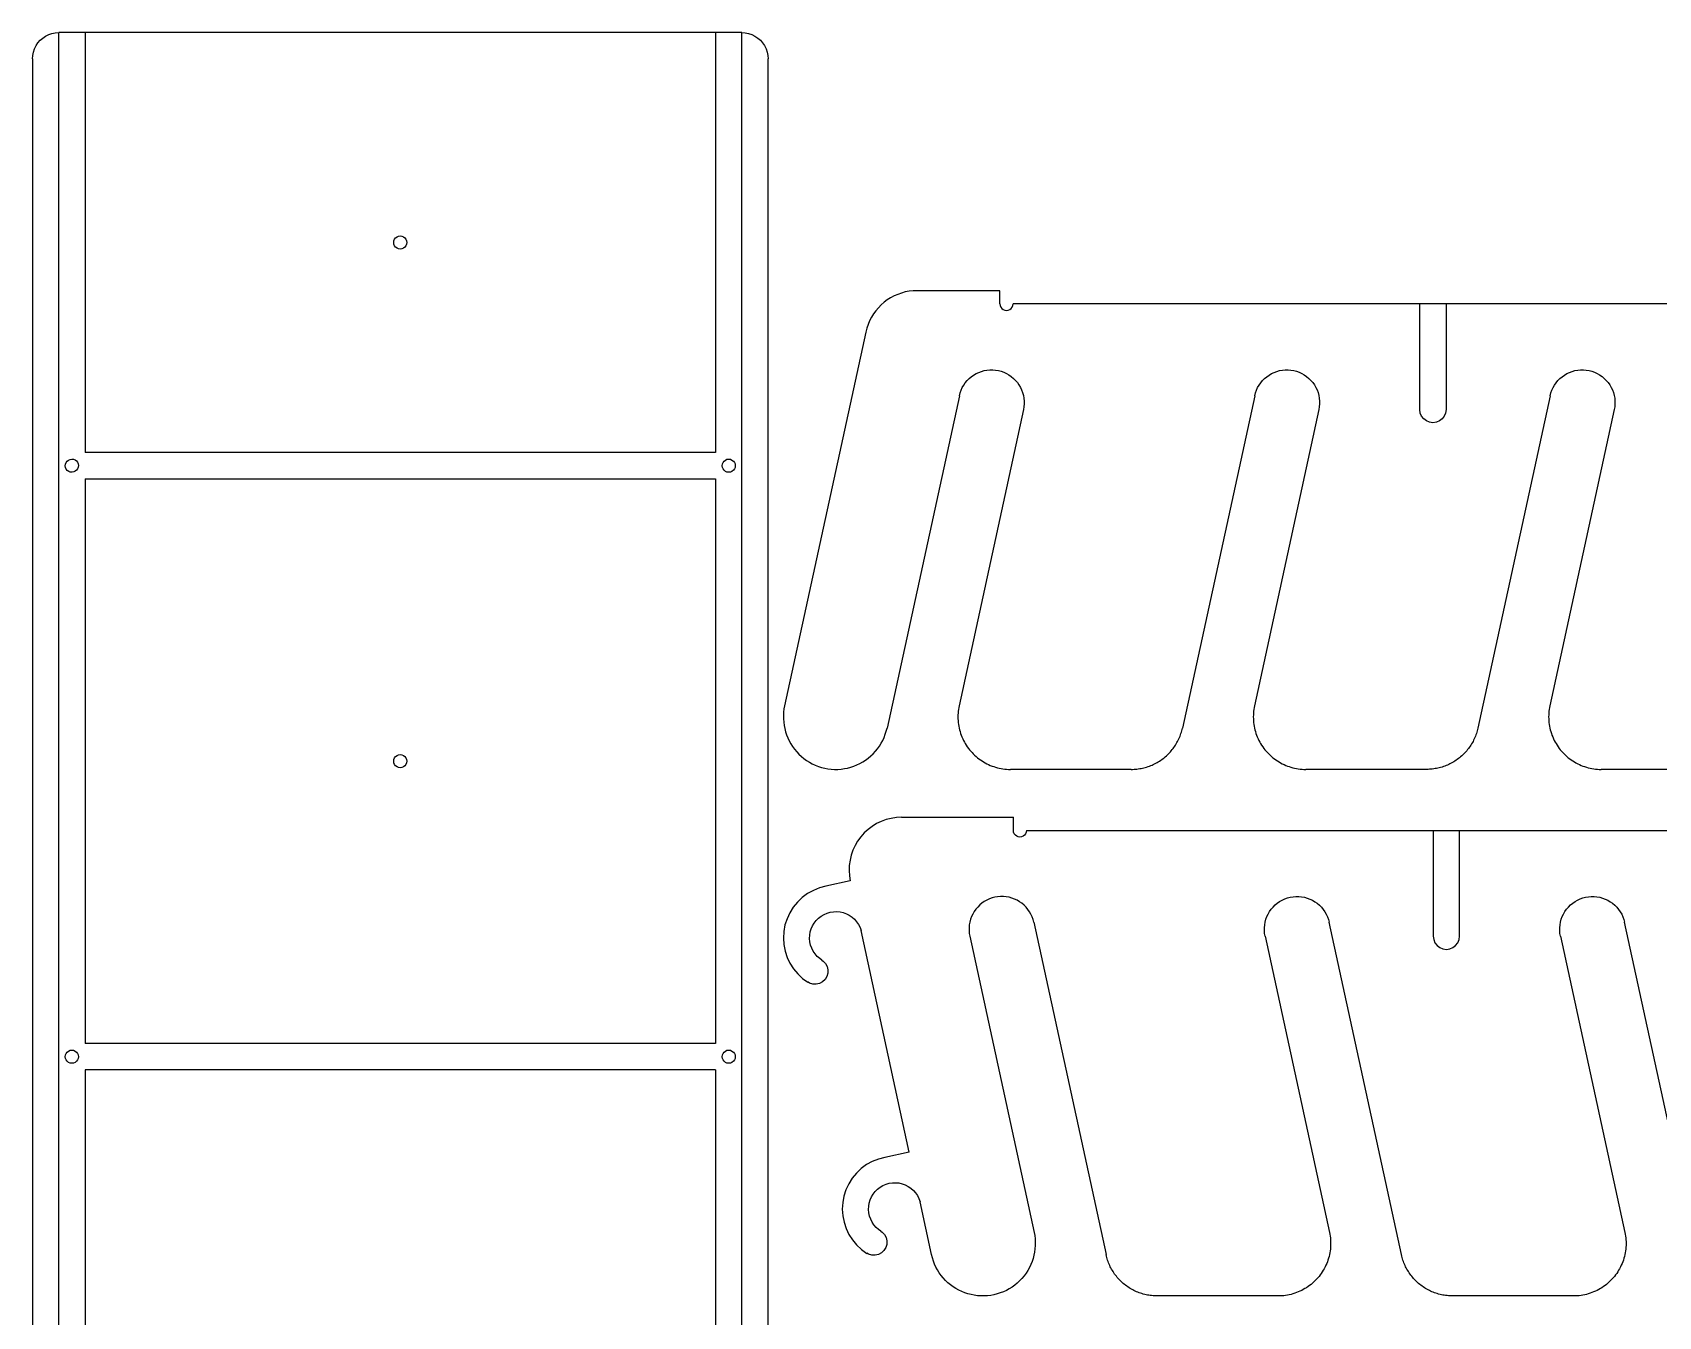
# Model space of a CAD drawing. Extents: x -30.9 to 30.9, y -19.5 to 19.5.
# Drawn here: x -30.92 to 0.07, y -4.95 to 19.51 of the extents above; entities that cross this region are included whole.
import ezdxf

# ---------------------------------------------------------------- set-up
doc = ezdxf.new("R2010")
doc.units = 0
doc.header["$MEASUREMENT"] = 0
doc.layers.get('0').update_dxf_attribs({"linetype": 'CONTINUOUS'})

msp = doc.modelspace()

# ---------------------------------------------------------------- linework, layer by layer
for p, q in [((-30.878, 19.198), (-30.849, 19.257)), ((-30.849, 19.257), (-30.813, 19.311)), ((-30.813, 19.311), (-30.77, 19.36)), ((-30.77, 19.36), (-30.721, 19.403)), ((-30.721, 19.403), (-30.666, 19.44)), ((-30.666, 19.44), (-30.608, 19.469)), ((-30.608, 19.469), (-30.546, 19.49)), ((-30.546, 19.49), (-30.482, 19.502)), ((-30.482, 19.502), (-30.416, 19.507)), ((-30.416, -19.507), (-30.416, 19.507)), ((-29.916, 19.507), (-30.416, 19.507)), ((-17.901, 19.507), (-29.916, 19.507)), ((-29.916, 19.507), (-29.916, 11.507)), ((-17.901, 19.507), (-17.901, 11.507)), ((-17.401, 19.507), (-17.901, 19.507)), ((-17.401, -19.507), (-17.401, 19.507)), ((-17.401, 19.507), (-17.335, 19.502)), ((-17.335, 19.502), (-17.271, 19.49)), ((-17.271, 19.49), (-17.209, 19.469)), ((-17.209, 19.469), (-17.151, 19.44)), ((-17.151, 19.44), (-17.096, 19.403)), ((-17.096, 19.403), (-17.047, 19.36)), ((-17.047, 19.36), (-17.004, 19.311)), ((-17.004, 19.311), (-16.968, 19.257)), ((-16.968, 19.257), (-16.939, 19.198)), ((-30.916, 19.007), (-30.912, 19.072)), ((-30.916, 19.007), (-30.916, -19.007)), ((-30.912, 19.072), (-30.899, 19.136)), ((-30.899, 19.136), (-30.878, 19.198)), ((-16.939, 19.198), (-16.918, 19.136)), ((-16.918, 19.136), (-16.905, 19.072)), ((-16.905, 19.072), (-16.901, 19.007)), ((-16.901, -19.007), (-16.901, 19.007)), ((-24.033, 15.507), (-24.029, 15.54)), ((-24.029, 15.475), (-24.033, 15.507)), ((-24.029, 15.54), (-24.017, 15.57)), ((-24.017, 15.57), (-23.997, 15.596)), ((-23.997, 15.596), (-23.971, 15.615)), ((-23.971, 15.615), (-23.941, 15.628)), ((-23.941, 15.628), (-23.908, 15.632)), ((-23.908, 15.632), (-23.876, 15.628)), ((-23.876, 15.628), (-23.846, 15.615)), ((-23.846, 15.615), (-23.82, 15.596)), ((-23.82, 15.596), (-23.8, 15.57)), ((-23.8, 15.57), (-23.788, 15.54)), ((-23.788, 15.54), (-23.783, 15.507)), ((-23.783, 15.507), (-23.788, 15.475)), ((-24.017, 15.445), (-24.029, 15.475)), ((-23.997, 15.419), (-24.017, 15.445)), ((-23.971, 15.399), (-23.997, 15.419)), ((-23.941, 15.386), (-23.971, 15.399)), ((-23.908, 15.382), (-23.941, 15.386)), ((-23.876, 15.386), (-23.908, 15.382)), ((-23.846, 15.399), (-23.876, 15.386)), ((-23.82, 15.419), (-23.846, 15.399)), ((-23.8, 15.445), (-23.82, 15.419)), ((-23.788, 15.475), (-23.8, 15.445)), ((-14.285, 14.565), (-14.358, 14.545)), ((-14.211, 14.579), (-14.285, 14.565)), ((-14.137, 14.587), (-14.211, 14.579)), ((-14.061, 14.59), (-14.137, 14.587)), ((-12.481, 14.59), (-14.061, 14.59)), ((-12.481, 14.34), (-12.481, 14.59)), ((-14.799, 14.266), (-14.847, 14.208)), ((-14.746, 14.319), (-14.799, 14.266)), ((-14.689, 14.369), (-14.746, 14.319)), ((-14.628, 14.414), (-14.689, 14.369)), ((-14.565, 14.454), (-14.628, 14.414)), ((-14.498, 14.49), (-14.565, 14.454)), ((-14.429, 14.52), (-14.498, 14.49)), ((-14.358, 14.545), (-14.429, 14.52)), ((-12.481, 14.34), (-12.476, 14.308)), ((-12.476, 14.308), (-12.464, 14.278)), ((-12.464, 14.278), (-12.444, 14.252)), ((-12.267, 14.252), (-12.247, 14.278)), ((-12.247, 14.278), (-12.235, 14.308)), ((-12.235, 14.308), (-12.231, 14.34)), ((-4.481, 14.34), (-12.231, 14.34)), ((-4.481, 12.325), (-4.481, 14.34)), ((-3.981, 14.34), (-4.481, 14.34)), ((-3.981, 14.34), (-3.981, 12.325)), ((6.776, 14.34), (-3.981, 14.34)), ((-14.995, 13.947), (-15.02, 13.876)), ((-14.966, 14.016), (-14.995, 13.947)), ((-14.931, 14.083), (-14.966, 14.016)), ((-14.892, 14.147), (-14.931, 14.083)), ((-14.847, 14.208), (-14.892, 14.147)), ((-12.444, 14.252), (-12.418, 14.232)), ((-12.418, 14.232), (-12.388, 14.219)), ((-12.388, 14.219), (-12.356, 14.215)), ((-12.356, 14.215), (-12.323, 14.219)), ((-12.323, 14.219), (-12.293, 14.232)), ((-12.293, 14.232), (-12.267, 14.252)), ((-15.038, 13.803), (-16.586, 6.685)), ((-15.02, 13.876), (-15.038, 13.803)), ((-12.935, 13.011), (-12.886, 13.034)), ((-12.886, 13.034), (-12.835, 13.053)), ((-12.835, 13.053), (-12.782, 13.067)), ((-12.782, 13.067), (-12.729, 13.077)), ((-12.729, 13.077), (-12.674, 13.082)), ((-12.674, 13.082), (-12.62, 13.082)), ((-12.62, 13.082), (-12.565, 13.077)), ((-12.565, 13.077), (-12.512, 13.068)), ((-12.512, 13.068), (-12.459, 13.054)), ((-12.459, 13.054), (-12.408, 13.036)), ((-12.408, 13.036), (-12.358, 13.013)), ((-12.358, 13.013), (-12.311, 12.986)), ((-7.307, 13.011), (-7.258, 13.034)), ((-7.258, 13.034), (-7.206, 13.053)), ((-7.206, 13.053), (-7.154, 13.067)), ((-7.154, 13.067), (-7.1, 13.077)), ((-7.1, 13.077), (-7.046, 13.082)), ((-7.046, 13.082), (-6.991, 13.082)), ((-6.991, 13.082), (-6.937, 13.077)), ((-6.937, 13.077), (-6.883, 13.068)), ((-6.883, 13.068), (-6.831, 13.054)), ((-6.831, 13.054), (-6.779, 13.036)), ((-6.779, 13.036), (-6.73, 13.013)), ((-6.73, 13.013), (-6.682, 12.986)), ((-1.678, 13.011), (-1.629, 13.034)), ((-1.629, 13.034), (-1.578, 13.053)), ((-1.578, 13.053), (-1.525, 13.067)), ((-1.525, 13.067), (-1.472, 13.077)), ((-1.472, 13.077), (-1.417, 13.082)), ((-1.417, 13.082), (-1.363, 13.082)), ((-1.363, 13.082), (-1.309, 13.077)), ((-1.309, 13.077), (-1.255, 13.068)), ((-1.255, 13.068), (-1.202, 13.054)), ((-1.202, 13.054), (-1.151, 13.036)), ((-1.151, 13.036), (-1.101, 13.013)), ((-1.101, 13.013), (-1.054, 12.986)), ((-13.223, 12.694), (-13.2, 12.744)), ((-13.2, 12.744), (-13.173, 12.791)), ((-13.173, 12.791), (-13.142, 12.836)), ((-13.142, 12.836), (-13.107, 12.878)), ((-13.107, 12.878), (-13.069, 12.916)), ((-13.069, 12.916), (-13.027, 12.952)), ((-13.027, 12.952), (-12.983, 12.983)), ((-12.983, 12.983), (-12.935, 13.011)), ((-12.311, 12.986), (-12.266, 12.955)), ((-12.266, 12.955), (-12.224, 12.92)), ((-12.224, 12.92), (-12.185, 12.882)), ((-12.185, 12.882), (-12.15, 12.84)), ((-12.15, 12.84), (-12.119, 12.795)), ((-12.119, 12.795), (-12.091, 12.748)), ((-12.091, 12.748), (-12.068, 12.699)), ((-7.594, 12.694), (-7.572, 12.744)), ((-7.572, 12.744), (-7.545, 12.791)), ((-7.545, 12.791), (-7.513, 12.836)), ((-7.513, 12.836), (-7.479, 12.878)), ((-7.479, 12.878), (-7.44, 12.916)), ((-7.44, 12.916), (-7.399, 12.952)), ((-7.399, 12.952), (-7.354, 12.983)), ((-7.354, 12.983), (-7.307, 13.011)), ((-6.682, 12.986), (-6.638, 12.955)), ((-6.638, 12.955), (-6.596, 12.92)), ((-6.596, 12.92), (-6.557, 12.882)), ((-6.557, 12.882), (-6.522, 12.84)), ((-6.522, 12.84), (-6.49, 12.795)), ((-6.49, 12.795), (-6.463, 12.748)), ((-6.463, 12.748), (-6.44, 12.699)), ((-1.966, 12.694), (-1.943, 12.744)), ((-1.943, 12.744), (-1.916, 12.791)), ((-1.916, 12.791), (-1.885, 12.836)), ((-1.885, 12.836), (-1.85, 12.878)), ((-1.85, 12.878), (-1.812, 12.916)), ((-1.812, 12.916), (-1.77, 12.952)), ((-1.77, 12.952), (-1.726, 12.983)), ((-1.726, 12.983), (-1.678, 13.011)), ((-1.054, 12.986), (-1.009, 12.955)), ((-1.009, 12.955), (-0.967, 12.92)), ((-0.967, 12.92), (-0.929, 12.882)), ((-0.929, 12.882), (-0.893, 12.84)), ((-0.893, 12.84), (-0.862, 12.795)), ((-0.862, 12.795), (-0.834, 12.748)), ((-0.834, 12.748), (-0.811, 12.699)), ((-13.255, 12.59), (-14.631, 6.26)), ((-13.255, 12.59), (-13.241, 12.643)), ((-13.241, 12.643), (-13.223, 12.694)), ((-12.068, 12.699), (-12.049, 12.648)), ((-12.049, 12.648), (-12.035, 12.595)), ((-12.035, 12.595), (-12.025, 12.542)), ((-12.025, 12.542), (-12.02, 12.487)), ((-12.02, 12.433), (-12.025, 12.378)), ((-12.02, 12.487), (-12.02, 12.433)), ((-7.627, 12.59), (-9.003, 6.26)), ((-7.627, 12.59), (-7.613, 12.643)), ((-7.613, 12.643), (-7.594, 12.694)), ((-6.44, 12.699), (-6.421, 12.648)), ((-6.421, 12.648), (-6.406, 12.595)), ((-6.406, 12.595), (-6.397, 12.542)), ((-6.397, 12.542), (-6.392, 12.487)), ((-6.392, 12.433), (-6.396, 12.378)), ((-6.392, 12.487), (-6.392, 12.433)), ((-1.998, 12.59), (-3.374, 6.26)), ((-1.998, 12.59), (-1.984, 12.643)), ((-1.984, 12.643), (-1.966, 12.694)), ((-0.811, 12.699), (-0.792, 12.648)), ((-0.792, 12.648), (-0.778, 12.595)), ((-0.778, 12.595), (-0.768, 12.542)), ((-0.768, 12.542), (-0.763, 12.487)), ((-0.763, 12.433), (-0.768, 12.378)), ((-0.763, 12.487), (-0.763, 12.433)), ((-12.034, 12.325), (-13.26, 6.685)), ((-12.025, 12.378), (-12.034, 12.325)), ((-6.405, 12.325), (-7.631, 6.685)), ((-6.396, 12.378), (-6.405, 12.325)), ((-4.472, 12.26), (-4.481, 12.325)), ((-4.447, 12.2), (-4.472, 12.26)), ((-4.407, 12.148), (-4.447, 12.2)), ((-4.356, 12.108), (-4.407, 12.148)), ((-4.295, 12.083), (-4.356, 12.108)), ((-4.106, 12.108), (-4.166, 12.083)), ((-4.054, 12.148), (-4.106, 12.108)), ((-4.014, 12.2), (-4.054, 12.148)), ((-3.989, 12.26), (-4.014, 12.2)), ((-3.981, 12.325), (-3.989, 12.26)), ((-0.777, 12.325), (-2.003, 6.685)), ((-0.768, 12.378), (-0.777, 12.325)), ((-4.231, 12.075), (-4.295, 12.083)), ((-4.166, 12.083), (-4.231, 12.075)), ((-17.901, 11.507), (-29.916, 11.507)), ((-30.291, 11.254), (-30.288, 11.286)), ((-30.286, 11.222), (-30.291, 11.254)), ((-30.288, 11.286), (-30.276, 11.317)), ((-30.273, 11.192), (-30.286, 11.222)), ((-30.276, 11.317), (-30.257, 11.343)), ((-30.253, 11.166), (-30.273, 11.192)), ((-30.257, 11.343), (-30.231, 11.364)), ((-30.226, 11.147), (-30.253, 11.166)), ((-30.231, 11.364), (-30.201, 11.377)), ((-30.201, 11.377), (-30.169, 11.382)), ((-30.169, 11.382), (-30.137, 11.378)), ((-30.137, 11.378), (-30.106, 11.367)), ((-30.106, 11.367), (-30.08, 11.347)), ((-30.076, 11.171), (-30.101, 11.15)), ((-30.08, 11.347), (-30.06, 11.322)), ((-30.057, 11.197), (-30.076, 11.171)), ((-30.06, 11.322), (-30.046, 11.292)), ((-30.045, 11.227), (-30.057, 11.197)), ((-30.046, 11.292), (-30.041, 11.26)), ((-30.041, 11.26), (-30.045, 11.227)), ((-17.776, 11.257), (-17.771, 11.289)), ((-17.771, 11.225), (-17.776, 11.257)), ((-17.771, 11.289), (-17.759, 11.319)), ((-17.759, 11.194), (-17.771, 11.225)), ((-17.759, 11.319), (-17.739, 11.345)), ((-17.739, 11.169), (-17.759, 11.194)), ((-17.739, 11.345), (-17.713, 11.365)), ((-17.713, 11.149), (-17.739, 11.169)), ((-17.713, 11.365), (-17.683, 11.378)), ((-17.683, 11.378), (-17.651, 11.382)), ((-17.651, 11.382), (-17.618, 11.378)), ((-17.618, 11.378), (-17.588, 11.365)), ((-17.588, 11.365), (-17.562, 11.345)), ((-17.562, 11.169), (-17.588, 11.149)), ((-17.562, 11.345), (-17.542, 11.319)), ((-17.542, 11.194), (-17.562, 11.169)), ((-17.542, 11.319), (-17.53, 11.289)), ((-17.53, 11.225), (-17.542, 11.194)), ((-17.53, 11.289), (-17.526, 11.257)), ((-17.526, 11.257), (-17.53, 11.225)), ((-30.196, 11.135), (-30.226, 11.147)), ((-30.163, 11.132), (-30.196, 11.135)), ((-30.131, 11.137), (-30.163, 11.132)), ((-30.101, 11.15), (-30.131, 11.137)), ((-29.916, 11.007), (-29.916, 0.25)), ((-29.916, 11.007), (-17.901, 11.007)), ((-17.901, 11.007), (-17.901, 0.25)), ((-17.683, 11.136), (-17.713, 11.149)), ((-17.651, 11.132), (-17.683, 11.136)), ((-17.618, 11.136), (-17.651, 11.132)), ((-17.588, 11.149), (-17.618, 11.136)), ((-16.605, 6.561), (-16.608, 6.498)), ((-16.597, 6.623), (-16.605, 6.561)), ((-16.586, 6.685), (-16.597, 6.623)), ((-13.282, 6.508), (-13.283, 6.473)), ((-13.28, 6.544), (-13.282, 6.508)), ((-13.277, 6.58), (-13.28, 6.544)), ((-13.272, 6.615), (-13.277, 6.58)), ((-13.267, 6.65), (-13.272, 6.615)), ((-13.26, 6.685), (-13.267, 6.65)), ((-7.653, 6.508), (-7.654, 6.473)), ((-7.652, 6.544), (-7.653, 6.508)), ((-7.648, 6.58), (-7.652, 6.544)), ((-7.644, 6.615), (-7.648, 6.58)), ((-7.638, 6.65), (-7.644, 6.615)), ((-7.631, 6.685), (-7.638, 6.65)), ((-2.025, 6.508), (-2.026, 6.473)), ((-2.023, 6.544), (-2.025, 6.508)), ((-2.02, 6.58), (-2.023, 6.544)), ((-2.015, 6.615), (-2.02, 6.58)), ((-2.01, 6.65), (-2.015, 6.615)), ((-2.003, 6.685), (-2.01, 6.65)), ((-16.608, 6.498), (-16.608, 6.436)), ((-16.608, 6.436), (-16.603, 6.373)), ((-16.603, 6.373), (-16.595, 6.311)), ((-16.595, 6.311), (-16.583, 6.249)), ((-16.583, 6.249), (-16.567, 6.188)), ((-14.666, 6.14), (-14.647, 6.199)), ((-14.647, 6.199), (-14.631, 6.26)), ((-13.283, 6.473), (-13.282, 6.437)), ((-13.282, 6.437), (-13.28, 6.401)), ((-13.28, 6.401), (-13.277, 6.366)), ((-13.277, 6.366), (-13.272, 6.33)), ((-13.272, 6.33), (-13.267, 6.295)), ((-13.267, 6.295), (-13.26, 6.26)), ((-13.26, 6.26), (-13.251, 6.225)), ((-13.251, 6.225), (-13.242, 6.191)), ((-9.023, 6.182), (-9.016, 6.208)), ((-9.016, 6.208), (-9.009, 6.234)), ((-9.009, 6.234), (-9.003, 6.26)), ((-7.654, 6.473), (-7.653, 6.437)), ((-7.653, 6.437), (-7.652, 6.401)), ((-7.652, 6.401), (-7.648, 6.366)), ((-7.648, 6.366), (-7.644, 6.33)), ((-7.644, 6.33), (-7.638, 6.295)), ((-7.638, 6.295), (-7.631, 6.26)), ((-7.631, 6.26), (-7.623, 6.225)), ((-7.623, 6.225), (-7.614, 6.191)), ((-3.387, 6.208), (-3.395, 6.182)), ((-3.38, 6.234), (-3.387, 6.208)), ((-3.374, 6.26), (-3.38, 6.234)), ((-2.026, 6.473), (-2.025, 6.437)), ((-2.025, 6.437), (-2.023, 6.401)), ((-2.023, 6.401), (-2.02, 6.366)), ((-2.02, 6.366), (-2.015, 6.33)), ((-2.015, 6.33), (-2.01, 6.295)), ((-2.01, 6.295), (-2.003, 6.26)), ((-2.003, 6.26), (-1.995, 6.225)), ((-1.995, 6.225), (-1.985, 6.191)), ((-16.567, 6.188), (-16.547, 6.129)), ((-16.547, 6.129), (-16.524, 6.07)), ((-16.524, 6.07), (-16.497, 6.014)), ((-16.497, 6.014), (-16.466, 5.959)), ((-16.466, 5.959), (-16.432, 5.906)), ((-16.432, 5.906), (-16.395, 5.855)), ((-14.815, 5.865), (-14.778, 5.916)), ((-14.778, 5.916), (-14.745, 5.969)), ((-14.745, 5.969), (-14.715, 6.024)), ((-14.715, 6.024), (-14.688, 6.081)), ((-14.688, 6.081), (-14.666, 6.14)), ((-13.242, 6.191), (-13.231, 6.157)), ((-13.231, 6.157), (-13.219, 6.123)), ((-13.219, 6.123), (-13.206, 6.09)), ((-13.206, 6.09), (-13.192, 6.057)), ((-13.192, 6.057), (-13.177, 6.025)), ((-13.177, 6.025), (-13.16, 5.993)), ((-13.16, 5.993), (-13.143, 5.962)), ((-13.143, 5.962), (-13.124, 5.932)), ((-13.124, 5.932), (-13.104, 5.902)), ((-13.104, 5.902), (-13.083, 5.873)), ((-9.183, 5.869), (-9.167, 5.891)), ((-9.167, 5.891), (-9.151, 5.913)), ((-9.151, 5.913), (-9.136, 5.936)), ((-9.136, 5.936), (-9.122, 5.959)), ((-9.122, 5.959), (-9.109, 5.982)), ((-9.109, 5.982), (-9.096, 6.006)), ((-9.096, 6.006), (-9.083, 6.03)), ((-9.083, 6.03), (-9.072, 6.055)), ((-9.072, 6.055), (-9.061, 6.08)), ((-9.061, 6.08), (-9.05, 6.105)), ((-9.05, 6.105), (-9.041, 6.13)), ((-9.041, 6.13), (-9.032, 6.156)), ((-9.032, 6.156), (-9.023, 6.182)), ((-7.614, 6.191), (-7.603, 6.157)), ((-7.603, 6.157), (-7.591, 6.123)), ((-7.591, 6.123), (-7.578, 6.09)), ((-7.578, 6.09), (-7.564, 6.057)), ((-7.564, 6.057), (-7.548, 6.025)), ((-7.548, 6.025), (-7.532, 5.993)), ((-7.532, 5.993), (-7.514, 5.962)), ((-7.514, 5.962), (-7.495, 5.932)), ((-7.495, 5.932), (-7.475, 5.902)), ((-7.475, 5.902), (-7.455, 5.873)), ((-3.538, 5.891), (-3.554, 5.869)), ((-3.523, 5.913), (-3.538, 5.891)), ((-3.508, 5.936), (-3.523, 5.913)), ((-3.494, 5.959), (-3.508, 5.936)), ((-3.48, 5.982), (-3.494, 5.959)), ((-3.467, 6.006), (-3.48, 5.982)), ((-3.455, 6.03), (-3.467, 6.006)), ((-3.443, 6.055), (-3.455, 6.03)), ((-3.432, 6.08), (-3.443, 6.055)), ((-3.422, 6.105), (-3.432, 6.08)), ((-3.412, 6.13), (-3.422, 6.105)), ((-3.403, 6.156), (-3.412, 6.13)), ((-3.395, 6.182), (-3.403, 6.156)), ((-1.985, 6.191), (-1.974, 6.157)), ((-1.974, 6.157), (-1.963, 6.123)), ((-1.963, 6.123), (-1.949, 6.09)), ((-1.949, 6.09), (-1.935, 6.057)), ((-1.935, 6.057), (-1.92, 6.025)), ((-1.92, 6.025), (-1.903, 5.993)), ((-1.903, 5.993), (-1.886, 5.962)), ((-1.886, 5.962), (-1.867, 5.932)), ((-1.867, 5.932), (-1.847, 5.902)), ((-1.847, 5.902), (-1.826, 5.873)), ((-24.033, 5.629), (-24.029, 5.661)), ((-24.029, 5.596), (-24.033, 5.629)), ((-24.029, 5.661), (-24.017, 5.691)), ((-24.017, 5.566), (-24.029, 5.596)), ((-24.017, 5.691), (-23.997, 5.717)), ((-23.997, 5.717), (-23.971, 5.737)), ((-23.971, 5.737), (-23.941, 5.749)), ((-23.941, 5.749), (-23.908, 5.754)), ((-23.908, 5.754), (-23.876, 5.749)), ((-23.876, 5.749), (-23.846, 5.737)), ((-23.846, 5.737), (-23.82, 5.717)), ((-23.82, 5.717), (-23.8, 5.691)), ((-23.8, 5.691), (-23.788, 5.661)), ((-23.788, 5.596), (-23.8, 5.566)), ((-23.788, 5.661), (-23.783, 5.629)), ((-23.783, 5.629), (-23.788, 5.596)), ((-16.395, 5.855), (-16.355, 5.807)), ((-16.355, 5.807), (-16.311, 5.762)), ((-16.311, 5.762), (-16.265, 5.719)), ((-16.265, 5.719), (-16.217, 5.679)), ((-16.217, 5.679), (-16.166, 5.642)), ((-16.166, 5.642), (-16.112, 5.609)), ((-16.112, 5.609), (-16.057, 5.579)), ((-16.057, 5.579), (-16, 5.553)), ((-15.206, 5.557), (-15.149, 5.584)), ((-15.149, 5.584), (-15.094, 5.615)), ((-15.094, 5.615), (-15.042, 5.649)), ((-15.042, 5.649), (-14.991, 5.686)), ((-14.991, 5.686), (-14.943, 5.727)), ((-14.943, 5.727), (-14.897, 5.77)), ((-14.897, 5.77), (-14.855, 5.816)), ((-14.855, 5.816), (-14.815, 5.865)), ((-13.083, 5.873), (-13.061, 5.845)), ((-13.061, 5.845), (-13.038, 5.818)), ((-13.038, 5.818), (-13.014, 5.791)), ((-13.014, 5.791), (-12.99, 5.766)), ((-12.99, 5.766), (-12.964, 5.741)), ((-12.964, 5.741), (-12.937, 5.717)), ((-12.937, 5.717), (-12.91, 5.694)), ((-12.91, 5.694), (-12.882, 5.672)), ((-12.882, 5.672), (-12.853, 5.651)), ((-12.853, 5.651), (-12.823, 5.632)), ((-12.823, 5.632), (-12.793, 5.613)), ((-12.793, 5.613), (-12.762, 5.595)), ((-12.762, 5.595), (-12.73, 5.579)), ((-12.73, 5.579), (-12.698, 5.563)), ((-9.559, 5.566), (-9.535, 5.577)), ((-9.535, 5.577), (-9.511, 5.59)), ((-9.511, 5.59), (-9.487, 5.603)), ((-9.487, 5.603), (-9.464, 5.616)), ((-9.464, 5.616), (-9.441, 5.631)), ((-9.441, 5.631), (-9.418, 5.646)), ((-9.418, 5.646), (-9.396, 5.661)), ((-9.396, 5.661), (-9.374, 5.677)), ((-9.374, 5.677), (-9.352, 5.694)), ((-9.352, 5.694), (-9.332, 5.712)), ((-9.332, 5.712), (-9.311, 5.729)), ((-9.311, 5.729), (-9.291, 5.748)), ((-9.291, 5.748), (-9.272, 5.767)), ((-9.272, 5.767), (-9.253, 5.786)), ((-9.253, 5.786), (-9.235, 5.806)), ((-9.235, 5.806), (-9.217, 5.827)), ((-9.217, 5.827), (-9.2, 5.848)), ((-9.2, 5.848), (-9.183, 5.869)), ((-7.455, 5.873), (-7.433, 5.845)), ((-7.433, 5.845), (-7.41, 5.818)), ((-7.41, 5.818), (-7.386, 5.791)), ((-7.386, 5.791), (-7.361, 5.766)), ((-7.361, 5.766), (-7.335, 5.741)), ((-7.335, 5.741), (-7.309, 5.717)), ((-7.309, 5.717), (-7.282, 5.694)), ((-7.282, 5.694), (-7.253, 5.672)), ((-7.253, 5.672), (-7.224, 5.651)), ((-7.224, 5.651), (-7.195, 5.632)), ((-7.195, 5.632), (-7.164, 5.613)), ((-7.164, 5.613), (-7.133, 5.595)), ((-7.133, 5.595), (-7.102, 5.579)), ((-7.102, 5.579), (-7.069, 5.563)), ((-3.906, 5.577), (-3.931, 5.566)), ((-3.882, 5.59), (-3.906, 5.577)), ((-3.859, 5.603), (-3.882, 5.59)), ((-3.835, 5.616), (-3.859, 5.603)), ((-3.812, 5.631), (-3.835, 5.616)), ((-3.789, 5.646), (-3.812, 5.631)), ((-3.767, 5.661), (-3.789, 5.646)), ((-3.745, 5.677), (-3.767, 5.661)), ((-3.724, 5.694), (-3.745, 5.677)), ((-3.703, 5.712), (-3.724, 5.694)), ((-3.683, 5.729), (-3.703, 5.712)), ((-3.663, 5.748), (-3.683, 5.729)), ((-3.643, 5.767), (-3.663, 5.748)), ((-3.624, 5.786), (-3.643, 5.767)), ((-3.606, 5.806), (-3.624, 5.786)), ((-3.588, 5.827), (-3.606, 5.806)), ((-3.571, 5.848), (-3.588, 5.827)), ((-3.554, 5.869), (-3.571, 5.848)), ((-1.826, 5.873), (-1.804, 5.845)), ((-1.804, 5.845), (-1.781, 5.818)), ((-1.781, 5.818), (-1.757, 5.791)), ((-1.757, 5.791), (-1.733, 5.766)), ((-1.733, 5.766), (-1.707, 5.741)), ((-1.707, 5.741), (-1.68, 5.717)), ((-1.68, 5.717), (-1.653, 5.694)), ((-1.653, 5.694), (-1.625, 5.672)), ((-1.625, 5.672), (-1.596, 5.651)), ((-1.596, 5.651), (-1.566, 5.632)), ((-1.566, 5.632), (-1.536, 5.613)), ((-1.536, 5.613), (-1.505, 5.595)), ((-1.505, 5.595), (-1.473, 5.579)), ((-1.473, 5.579), (-1.441, 5.563)), ((-23.997, 5.54), (-24.017, 5.566)), ((-23.971, 5.52), (-23.997, 5.54)), ((-23.941, 5.508), (-23.971, 5.52)), ((-23.908, 5.504), (-23.941, 5.508)), ((-23.876, 5.508), (-23.908, 5.504)), ((-23.846, 5.52), (-23.876, 5.508)), ((-23.82, 5.54), (-23.846, 5.52)), ((-23.8, 5.566), (-23.82, 5.54)), ((-16, 5.553), (-15.942, 5.53)), ((-15.942, 5.53), (-15.882, 5.511)), ((-15.882, 5.511), (-15.821, 5.496)), ((-15.821, 5.496), (-15.759, 5.484)), ((-15.759, 5.484), (-15.697, 5.477)), ((-15.697, 5.477), (-15.634, 5.473)), ((-15.634, 5.473), (-15.571, 5.473)), ((-15.571, 5.473), (-15.509, 5.478)), ((-15.509, 5.478), (-15.446, 5.486)), ((-15.446, 5.486), (-15.385, 5.498)), ((-15.385, 5.498), (-15.324, 5.514)), ((-15.324, 5.514), (-15.264, 5.534)), ((-15.264, 5.534), (-15.206, 5.557)), ((-12.698, 5.563), (-12.665, 5.549)), ((-12.665, 5.549), (-12.632, 5.536)), ((-12.632, 5.536), (-12.598, 5.524)), ((-12.598, 5.524), (-12.564, 5.513)), ((-12.564, 5.513), (-12.53, 5.504)), ((-12.53, 5.504), (-12.495, 5.496)), ((-12.495, 5.496), (-12.46, 5.489)), ((-12.46, 5.489), (-12.425, 5.483)), ((-12.425, 5.483), (-12.389, 5.479)), ((-12.389, 5.479), (-12.354, 5.475)), ((-12.354, 5.475), (-12.318, 5.473)), ((-12.318, 5.473), (-12.283, 5.473)), ((-9.98, 5.473), (-12.283, 5.473)), ((-9.98, 5.473), (-9.953, 5.473)), ((-9.953, 5.473), (-9.926, 5.474)), ((-9.926, 5.474), (-9.899, 5.476)), ((-9.899, 5.476), (-9.872, 5.479)), ((-9.872, 5.479), (-9.845, 5.482)), ((-9.845, 5.482), (-9.818, 5.486)), ((-9.818, 5.486), (-9.791, 5.491)), ((-9.791, 5.491), (-9.765, 5.496)), ((-9.765, 5.496), (-9.738, 5.502)), ((-9.738, 5.502), (-9.712, 5.509)), ((-9.712, 5.509), (-9.686, 5.517)), ((-9.686, 5.517), (-9.66, 5.525)), ((-9.66, 5.525), (-9.635, 5.534)), ((-9.635, 5.534), (-9.609, 5.544)), ((-9.609, 5.544), (-9.584, 5.554)), ((-9.584, 5.554), (-9.559, 5.566)), ((-7.069, 5.563), (-7.037, 5.549)), ((-7.037, 5.549), (-7.004, 5.536)), ((-7.004, 5.536), (-6.97, 5.524)), ((-6.97, 5.524), (-6.936, 5.513)), ((-6.936, 5.513), (-6.901, 5.504)), ((-6.901, 5.504), (-6.867, 5.496)), ((-6.867, 5.496), (-6.832, 5.489)), ((-6.832, 5.489), (-6.796, 5.483)), ((-6.796, 5.483), (-6.761, 5.479)), ((-6.761, 5.479), (-6.725, 5.475)), ((-6.725, 5.475), (-6.69, 5.473)), ((-6.69, 5.473), (-6.654, 5.473)), ((-4.352, 5.473), (-6.654, 5.473)), ((-4.324, 5.473), (-4.352, 5.473)), ((-4.297, 5.474), (-4.324, 5.473)), ((-4.27, 5.476), (-4.297, 5.474)), ((-4.243, 5.479), (-4.27, 5.476)), ((-4.216, 5.482), (-4.243, 5.479)), ((-4.189, 5.486), (-4.216, 5.482)), ((-4.163, 5.491), (-4.189, 5.486)), ((-4.136, 5.496), (-4.163, 5.491)), ((-4.11, 5.502), (-4.136, 5.496)), ((-4.084, 5.509), (-4.11, 5.502)), ((-4.057, 5.517), (-4.084, 5.509)), ((-4.032, 5.525), (-4.057, 5.517)), ((-4.006, 5.534), (-4.032, 5.525)), ((-3.981, 5.544), (-4.006, 5.534)), ((-3.956, 5.554), (-3.981, 5.544)), ((-3.931, 5.566), (-3.956, 5.554)), ((-1.441, 5.563), (-1.408, 5.549)), ((-1.408, 5.549), (-1.375, 5.536)), ((-1.375, 5.536), (-1.341, 5.524)), ((-1.341, 5.524), (-1.307, 5.513)), ((-1.307, 5.513), (-1.273, 5.504)), ((-1.273, 5.504), (-1.238, 5.496)), ((-1.238, 5.496), (-1.203, 5.489)), ((-1.203, 5.489), (-1.168, 5.483)), ((-1.168, 5.483), (-1.133, 5.479)), ((-1.133, 5.479), (-1.097, 5.475)), ((-1.097, 5.475), (-1.061, 5.473)), ((-1.061, 5.473), (-1.026, 5.473)), ((1.277, 5.473), (-1.026, 5.473)), ((-14.916, 4.387), (-14.995, 4.328)), ((-14.832, 4.439), (-14.916, 4.387)), ((-14.742, 4.481), (-14.832, 4.439)), ((-14.649, 4.515), (-14.742, 4.481)), ((-14.553, 4.539), (-14.649, 4.515)), ((-14.455, 4.554), (-14.553, 4.539)), ((-14.356, 4.559), (-14.455, 4.554)), ((-14.356, 4.559), (-12.225, 4.559)), ((-12.225, 4.309), (-12.225, 4.559)), ((-15.193, 4.106), (-15.243, 4.021)), ((-15.134, 4.187), (-15.193, 4.106)), ((-15.068, 4.261), (-15.134, 4.187)), ((-14.995, 4.328), (-15.068, 4.261)), ((-12.221, 4.277), (-12.225, 4.309)), ((-12.208, 4.247), (-12.221, 4.277)), ((-12.188, 4.221), (-12.208, 4.247)), ((-12.163, 4.201), (-12.188, 4.221)), ((-12.132, 4.188), (-12.163, 4.201)), ((-12.1, 4.184), (-12.132, 4.188)), ((-12.068, 4.188), (-12.1, 4.184)), ((-12.038, 4.201), (-12.068, 4.188)), ((-12.012, 4.221), (-12.038, 4.201)), ((-11.992, 4.247), (-12.012, 4.221)), ((-11.979, 4.277), (-11.992, 4.247)), ((-11.975, 4.309), (-11.979, 4.277)), ((-11.975, 4.309), (-4.225, 4.309)), ((-4.225, 4.309), (-4.225, 2.294)), ((-4.225, 4.309), (-3.725, 4.309)), ((-3.725, 2.294), (-3.725, 4.309)), ((-3.725, 4.309), (7.032, 4.309)), ((-15.339, 3.741), (-15.352, 3.642)), ((-15.316, 3.837), (-15.339, 3.741)), ((-15.284, 3.931), (-15.316, 3.837)), ((-15.243, 4.021), (-15.284, 3.931)), ((-15.352, 3.642), (-15.356, 3.543)), ((-15.356, 3.543), (-15.349, 3.444)), ((-15.349, 3.444), (-15.333, 3.347)), ((-16.147, 3.106), (-16.249, 3.032)), ((-16.037, 3.167), (-16.147, 3.106)), ((-15.921, 3.213), (-16.037, 3.167)), ((-15.799, 3.245), (-15.921, 3.213)), ((-15.333, 3.347), (-15.799, 3.245)), ((-16.419, 2.848), (-16.486, 2.742)), ((-16.34, 2.945), (-16.419, 2.848)), ((-16.249, 3.032), (-16.34, 2.945)), ((-12.941, 2.809), (-12.972, 2.764)), ((-12.906, 2.85), (-12.941, 2.809)), ((-12.867, 2.889), (-12.906, 2.85)), ((-12.825, 2.924), (-12.867, 2.889)), ((-12.78, 2.955), (-12.825, 2.924)), ((-12.733, 2.982), (-12.78, 2.955)), ((-12.683, 3.005), (-12.733, 2.982)), ((-12.632, 3.023), (-12.683, 3.005)), ((-12.579, 3.037), (-12.632, 3.023)), ((-12.526, 3.046), (-12.579, 3.037)), ((-12.471, 3.051), (-12.526, 3.046)), ((-12.417, 3.051), (-12.471, 3.051)), ((-12.362, 3.046), (-12.417, 3.051)), ((-12.309, 3.036), (-12.362, 3.046)), ((-12.256, 3.022), (-12.309, 3.036)), ((-12.205, 3.003), (-12.256, 3.022)), ((-12.156, 2.979), (-12.205, 3.003)), ((-12.109, 2.952), (-12.156, 2.979)), ((-12.064, 2.921), (-12.109, 2.952)), ((-12.022, 2.885), (-12.064, 2.921)), ((-11.984, 2.847), (-12.022, 2.885)), ((-11.949, 2.805), (-11.984, 2.847)), ((-11.918, 2.76), (-11.949, 2.805)), ((-7.344, 2.764), (-7.312, 2.809)), ((-7.312, 2.809), (-7.277, 2.85)), ((-7.277, 2.85), (-7.238, 2.889)), ((-7.238, 2.889), (-7.197, 2.924)), ((-7.197, 2.924), (-7.152, 2.955)), ((-7.152, 2.955), (-7.104, 2.982)), ((-7.104, 2.982), (-7.055, 3.005)), ((-7.055, 3.005), (-7.004, 3.023)), ((-7.004, 3.023), (-6.951, 3.037)), ((-6.951, 3.037), (-6.897, 3.046)), ((-6.897, 3.046), (-6.843, 3.051)), ((-6.843, 3.051), (-6.788, 3.051)), ((-6.788, 3.051), (-6.734, 3.046)), ((-6.734, 3.046), (-6.68, 3.036)), ((-6.68, 3.036), (-6.628, 3.022)), ((-6.628, 3.022), (-6.577, 3.003)), ((-6.577, 3.003), (-6.527, 2.979)), ((-6.527, 2.979), (-6.48, 2.952)), ((-6.48, 2.952), (-6.436, 2.921)), ((-6.436, 2.921), (-6.394, 2.885)), ((-6.394, 2.885), (-6.356, 2.847)), ((-6.356, 2.847), (-6.321, 2.805)), ((-6.321, 2.805), (-6.29, 2.76)), ((-1.715, 2.764), (-1.684, 2.809)), ((-1.684, 2.809), (-1.649, 2.85)), ((-1.649, 2.85), (-1.61, 2.889)), ((-1.61, 2.889), (-1.568, 2.924)), ((-1.568, 2.924), (-1.523, 2.955)), ((-1.523, 2.955), (-1.476, 2.982)), ((-1.476, 2.982), (-1.426, 3.005)), ((-1.426, 3.005), (-1.375, 3.023)), ((-1.375, 3.023), (-1.322, 3.037)), ((-1.322, 3.037), (-1.269, 3.046)), ((-1.269, 3.046), (-1.214, 3.051)), ((-1.214, 3.051), (-1.16, 3.051)), ((-1.16, 3.051), (-1.106, 3.046)), ((-1.106, 3.046), (-1.052, 3.036)), ((-1.052, 3.036), (-0.999, 3.022)), ((-0.999, 3.022), (-0.948, 3.003)), ((-0.948, 3.003), (-0.899, 2.979)), ((-0.899, 2.979), (-0.852, 2.952)), ((-0.852, 2.952), (-0.807, 2.921)), ((-0.807, 2.921), (-0.766, 2.885)), ((-0.766, 2.885), (-0.727, 2.847)), ((-0.727, 2.847), (-0.692, 2.805)), ((-0.692, 2.805), (-0.661, 2.76)), ((-16.578, 2.508), (-16.601, 2.385)), ((-16.539, 2.628), (-16.578, 2.508)), ((-16.486, 2.742), (-16.539, 2.628)), ((-16.078, 2.435), (-16.053, 2.492)), ((-16.053, 2.492), (-16.021, 2.546)), ((-16.021, 2.546), (-15.982, 2.596)), ((-15.982, 2.596), (-15.937, 2.64)), ((-15.937, 2.64), (-15.887, 2.678)), ((-15.887, 2.678), (-15.833, 2.71)), ((-15.833, 2.71), (-15.776, 2.735)), ((-15.776, 2.735), (-15.715, 2.752)), ((-15.715, 2.752), (-15.653, 2.761)), ((-15.653, 2.761), (-15.59, 2.763)), ((-15.59, 2.763), (-15.528, 2.757)), ((-15.528, 2.757), (-15.467, 2.743)), ((-15.467, 2.743), (-15.408, 2.722)), ((-15.408, 2.722), (-15.352, 2.693)), ((-15.352, 2.693), (-15.3, 2.657)), ((-15.3, 2.657), (-15.253, 2.616)), ((-15.253, 2.616), (-15.212, 2.568)), ((-15.212, 2.568), (-15.177, 2.516)), ((-15.177, 2.516), (-15.148, 2.46)), ((-13.066, 2.51), (-13.071, 2.456)), ((-13.056, 2.564), (-13.066, 2.51)), ((-13.042, 2.617), (-13.056, 2.564)), ((-13.023, 2.668), (-13.042, 2.617)), ((-13, 2.717), (-13.023, 2.668)), ((-12.972, 2.764), (-13, 2.717)), ((-11.891, 2.713), (-11.918, 2.76)), ((-11.868, 2.663), (-11.891, 2.713)), ((-11.85, 2.612), (-11.868, 2.663)), ((-11.836, 2.559), (-11.85, 2.612)), ((-11.836, 2.559), (-10.46, -3.771)), ((-7.442, 2.456), (-7.437, 2.51)), ((-7.437, 2.51), (-7.428, 2.564)), ((-7.428, 2.564), (-7.413, 2.617)), ((-7.413, 2.617), (-7.395, 2.668)), ((-7.395, 2.668), (-7.371, 2.717)), ((-7.371, 2.717), (-7.344, 2.764)), ((-6.29, 2.76), (-6.263, 2.713)), ((-6.263, 2.713), (-6.24, 2.663)), ((-6.24, 2.663), (-6.221, 2.612)), ((-6.221, 2.612), (-6.207, 2.559)), ((-4.831, -3.771), (-6.207, 2.559)), ((-1.814, 2.456), (-1.809, 2.51)), ((-1.809, 2.51), (-1.799, 2.564)), ((-1.799, 2.564), (-1.785, 2.617)), ((-1.785, 2.617), (-1.766, 2.668)), ((-1.766, 2.668), (-1.743, 2.717)), ((-1.743, 2.717), (-1.715, 2.764)), ((-0.661, 2.76), (-0.634, 2.713)), ((-0.634, 2.713), (-0.611, 2.663)), ((-0.611, 2.663), (-0.593, 2.612)), ((-0.593, 2.612), (-0.579, 2.559)), ((0.797, -3.771), (-0.579, 2.559)), ((-16.601, 2.385), (-16.608, 2.26)), ((-16.608, 2.26), (-16.6, 2.134)), ((-16.108, 2.25), (-16.106, 2.313)), ((-16.102, 2.187), (-16.108, 2.25)), ((-16.106, 2.313), (-16.096, 2.375)), ((-16.089, 2.126), (-16.102, 2.187)), ((-16.096, 2.375), (-16.078, 2.435)), ((-15.148, 2.46), (-15.127, 2.401)), ((-14.211, -1.816), (-15.127, 2.401)), ((-13.071, 2.456), (-13.071, 2.402)), ((-13.071, 2.402), (-13.067, 2.347)), ((-13.067, 2.347), (-13.057, 2.294)), ((-13.057, 2.294), (-11.831, -3.346)), ((-7.443, 2.402), (-7.442, 2.456)), ((-7.438, 2.347), (-7.443, 2.402)), ((-7.429, 2.294), (-7.438, 2.347)), ((-7.429, 2.294), (-6.203, -3.346)), ((-4.225, 2.294), (-4.216, 2.229)), ((-4.216, 2.229), (-4.192, 2.169)), ((-3.759, 2.169), (-3.734, 2.229)), ((-3.734, 2.229), (-3.725, 2.294)), ((-1.814, 2.402), (-1.814, 2.456)), ((-1.81, 2.347), (-1.814, 2.402)), ((-1.8, 2.294), (-1.81, 2.347)), ((-1.8, 2.294), (-0.574, -3.346)), ((-16.6, 2.134), (-16.576, 2.011)), ((-16.576, 2.011), (-16.537, 1.892)), ((-16.537, 1.892), (-16.483, 1.778)), ((-16.068, 2.067), (-16.089, 2.126)), ((-16.04, 2.011), (-16.068, 2.067)), ((-16.004, 1.959), (-16.04, 2.011)), ((-15.963, 1.911), (-16.004, 1.959)), ((-15.916, 1.87), (-15.963, 1.911)), ((-15.874, 1.841), (-15.916, 1.87)), ((-4.192, 2.169), (-4.152, 2.117)), ((-4.152, 2.117), (-4.1, 2.077)), ((-4.1, 2.077), (-4.04, 2.052)), ((-4.04, 2.052), (-3.975, 2.044)), ((-3.975, 2.044), (-3.91, 2.052)), ((-3.91, 2.052), (-3.85, 2.077)), ((-3.85, 2.077), (-3.798, 2.117)), ((-3.798, 2.117), (-3.759, 2.169)), ((-16.483, 1.778), (-16.415, 1.673)), ((-16.415, 1.673), (-16.335, 1.576)), ((-16.335, 1.576), (-16.243, 1.491)), ((-15.874, 1.841), (-15.876, 1.838)), ((-15.876, 1.838), (-15.849, 1.821)), ((-15.849, 1.821), (-15.804, 1.774)), ((-15.804, 1.774), (-15.774, 1.716)), ((-15.762, 1.588), (-15.781, 1.526)), ((-15.774, 1.716), (-15.759, 1.653)), ((-15.759, 1.653), (-15.762, 1.588)), ((-16.243, 1.491), (-16.141, 1.417)), ((-16.139, 1.42), (-16.141, 1.417)), ((-16.111, 1.402), (-16.139, 1.42)), ((-16.049, 1.383), (-16.111, 1.402)), ((-15.984, 1.381), (-16.049, 1.383)), ((-15.92, 1.395), (-15.984, 1.381)), ((-15.863, 1.426), (-15.92, 1.395)), ((-15.815, 1.47), (-15.863, 1.426)), ((-15.781, 1.526), (-15.815, 1.47)), ((-30.291, 0), (-30.287, 0.032)), ((-30.287, 0.032), (-30.274, 0.062)), ((-30.274, 0.062), (-30.255, 0.088)), ((-30.255, 0.088), (-30.229, 0.108)), ((-30.229, 0.108), (-30.199, 0.121)), ((-30.199, 0.121), (-30.166, 0.125)), ((-30.166, 0.125), (-30.134, 0.121)), ((-30.134, 0.121), (-30.104, 0.108)), ((-30.104, 0.108), (-30.078, 0.088)), ((-30.078, 0.088), (-30.058, 0.062)), ((-30.058, 0.062), (-30.045, 0.032)), ((-30.045, 0.032), (-30.041, 0)), ((-17.901, 0.25), (-29.916, 0.25)), ((-17.776, 0), (-17.771, 0.032)), ((-17.771, -0.032), (-17.776, 0)), ((-17.771, 0.032), (-17.759, 0.062)), ((-17.759, 0.062), (-17.739, 0.088)), ((-17.739, 0.088), (-17.713, 0.108)), ((-17.713, 0.108), (-17.683, 0.121)), ((-17.683, 0.121), (-17.651, 0.125)), ((-17.651, 0.125), (-17.618, 0.121)), ((-17.618, 0.121), (-17.588, 0.108)), ((-17.588, 0.108), (-17.562, 0.088)), ((-17.562, 0.088), (-17.542, 0.062)), ((-17.542, 0.062), (-17.53, 0.032)), ((-17.53, 0.032), (-17.526, 0)), ((-17.526, 0), (-17.53, -0.032)), ((-30.287, -0.032), (-30.291, 0)), ((-30.274, -0.063), (-30.287, -0.032)), ((-30.255, -0.088), (-30.274, -0.063)), ((-30.229, -0.108), (-30.255, -0.088)), ((-30.199, -0.121), (-30.229, -0.108)), ((-30.166, -0.125), (-30.199, -0.121)), ((-30.134, -0.121), (-30.166, -0.125)), ((-30.104, -0.108), (-30.134, -0.121)), ((-30.078, -0.088), (-30.104, -0.108)), ((-30.058, -0.063), (-30.078, -0.088)), ((-30.045, -0.032), (-30.058, -0.063)), ((-30.041, 0), (-30.045, -0.032)), ((-29.916, -0.25), (-29.916, -11.007)), ((-17.901, -0.25), (-29.916, -0.25)), ((-17.901, -0.25), (-17.901, -11.007)), ((-17.759, -0.063), (-17.771, -0.032)), ((-17.739, -0.088), (-17.759, -0.063)), ((-17.713, -0.108), (-17.739, -0.088)), ((-17.683, -0.121), (-17.713, -0.108)), ((-17.651, -0.125), (-17.683, -0.121)), ((-17.618, -0.121), (-17.651, -0.125)), ((-17.588, -0.108), (-17.618, -0.121)), ((-17.562, -0.088), (-17.588, -0.108)), ((-17.542, -0.063), (-17.562, -0.088)), ((-17.53, -0.032), (-17.542, -0.063)), ((-14.211, -1.816), (-14.677, -1.918)), ((-15.126, -2.132), (-15.217, -2.218)), ((-15.025, -2.057), (-15.126, -2.132)), ((-14.915, -1.996), (-15.025, -2.057)), ((-14.798, -1.95), (-14.915, -1.996)), ((-14.677, -1.918), (-14.798, -1.95)), ((-15.364, -2.421), (-15.417, -2.535)), ((-15.297, -2.315), (-15.364, -2.421)), ((-15.217, -2.218), (-15.297, -2.315)), ((-14.765, -2.485), (-14.711, -2.453)), ((-14.711, -2.453), (-14.653, -2.428)), ((-14.653, -2.428), (-14.593, -2.411)), ((-14.593, -2.411), (-14.531, -2.402)), ((-14.531, -2.402), (-14.468, -2.4)), ((-14.468, -2.4), (-14.406, -2.406)), ((-14.406, -2.406), (-14.344, -2.42)), ((-14.344, -2.42), (-14.285, -2.442)), ((-14.285, -2.442), (-14.229, -2.47)), ((-14.229, -2.47), (-14.178, -2.506)), ((-15.478, -2.778), (-15.486, -2.903)), ((-15.455, -2.655), (-15.478, -2.778)), ((-15.417, -2.535), (-15.455, -2.655)), ((-14.973, -2.789), (-14.955, -2.728)), ((-14.955, -2.728), (-14.93, -2.671)), ((-14.93, -2.671), (-14.898, -2.617)), ((-14.898, -2.617), (-14.859, -2.567)), ((-14.859, -2.567), (-14.815, -2.523)), ((-14.815, -2.523), (-14.765, -2.485)), ((-14.178, -2.506), (-14.131, -2.547)), ((-14.131, -2.547), (-14.089, -2.595)), ((-14.089, -2.595), (-14.054, -2.647)), ((-14.054, -2.647), (-14.026, -2.703)), ((-14.026, -2.703), (-14.005, -2.762)), ((-13.786, -3.771), (-14.005, -2.762)), ((-15.486, -2.903), (-15.477, -3.029)), ((-15.477, -3.029), (-15.453, -3.152)), ((-14.986, -2.913), (-14.983, -2.85)), ((-14.98, -2.976), (-14.986, -2.913)), ((-14.983, -2.85), (-14.973, -2.789)), ((-14.966, -3.037), (-14.98, -2.976)), ((-14.945, -3.096), (-14.966, -3.037)), ((-14.917, -3.152), (-14.945, -3.096)), ((-15.453, -3.152), (-15.414, -3.271)), ((-15.414, -3.271), (-15.36, -3.385)), ((-15.36, -3.385), (-15.293, -3.49)), ((-14.882, -3.204), (-14.917, -3.152)), ((-14.841, -3.252), (-14.882, -3.204)), ((-14.794, -3.293), (-14.841, -3.252)), ((-14.752, -3.322), (-14.794, -3.293)), ((-14.752, -3.322), (-14.753, -3.325)), ((-14.753, -3.325), (-14.726, -3.342)), ((-14.726, -3.342), (-14.682, -3.389)), ((-14.682, -3.389), (-14.652, -3.447)), ((-11.831, -3.346), (-11.82, -3.408)), ((-11.82, -3.408), (-11.812, -3.47)), ((-6.203, -3.346), (-6.196, -3.381)), ((-6.196, -3.381), (-6.19, -3.416)), ((-0.574, -3.346), (-0.567, -3.381)), ((-0.567, -3.381), (-0.562, -3.416)), ((-15.293, -3.49), (-15.212, -3.587)), ((-15.212, -3.587), (-15.12, -3.673)), ((-15.12, -3.673), (-15.018, -3.746)), ((-14.693, -3.693), (-14.74, -3.737)), ((-14.658, -3.637), (-14.693, -3.693)), ((-14.639, -3.575), (-14.658, -3.637)), ((-14.652, -3.447), (-14.637, -3.51)), ((-14.637, -3.51), (-14.639, -3.575)), ((-11.814, -3.658), (-11.822, -3.721)), ((-11.809, -3.596), (-11.814, -3.658)), ((-11.812, -3.47), (-11.809, -3.533)), ((-11.809, -3.533), (-11.809, -3.596)), ((-6.19, -3.701), (-6.196, -3.736)), ((-6.19, -3.416), (-6.186, -3.452)), ((-6.186, -3.665), (-6.19, -3.701)), ((-6.186, -3.452), (-6.183, -3.487)), ((-6.183, -3.63), (-6.186, -3.665)), ((-6.183, -3.487), (-6.181, -3.523)), ((-6.181, -3.594), (-6.183, -3.63)), ((-6.181, -3.523), (-6.18, -3.558)), ((-6.18, -3.558), (-6.181, -3.594)), ((-0.562, -3.701), (-0.568, -3.736)), ((-0.562, -3.416), (-0.557, -3.452)), ((-0.557, -3.665), (-0.562, -3.701)), ((-0.557, -3.452), (-0.554, -3.487)), ((-0.554, -3.63), (-0.557, -3.665)), ((-0.554, -3.487), (-0.552, -3.523)), ((-0.552, -3.594), (-0.554, -3.63)), ((-0.552, -3.523), (-0.552, -3.558)), ((-0.552, -3.558), (-0.552, -3.594)), ((-15.017, -3.743), (-15.018, -3.746)), ((-14.988, -3.761), (-15.017, -3.743)), ((-14.926, -3.78), (-14.988, -3.761)), ((-14.861, -3.782), (-14.926, -3.78)), ((-14.798, -3.768), (-14.861, -3.782)), ((-14.74, -3.737), (-14.798, -3.768)), ((-13.77, -3.832), (-13.786, -3.771)), ((-13.751, -3.892), (-13.77, -3.832)), ((-13.729, -3.95), (-13.751, -3.892)), ((-13.702, -4.007), (-13.729, -3.95)), ((-13.672, -4.062), (-13.702, -4.007)), ((-11.92, -4.018), (-11.951, -4.072)), ((-11.893, -3.961), (-11.92, -4.018)), ((-11.87, -3.903), (-11.893, -3.961)), ((-11.85, -3.843), (-11.87, -3.903)), ((-11.834, -3.782), (-11.85, -3.843)), ((-11.822, -3.721), (-11.834, -3.782)), ((-10.454, -3.797), (-10.46, -3.771)), ((-10.447, -3.823), (-10.454, -3.797)), ((-10.439, -3.85), (-10.447, -3.823)), ((-10.431, -3.875), (-10.439, -3.85)), ((-10.422, -3.901), (-10.431, -3.875)), ((-10.412, -3.926), (-10.422, -3.901)), ((-10.402, -3.951), (-10.412, -3.926)), ((-10.391, -3.976), (-10.402, -3.951)), ((-10.379, -4.001), (-10.391, -3.976)), ((-10.367, -4.025), (-10.379, -4.001)), ((-10.354, -4.049), (-10.367, -4.025)), ((-6.286, -4.006), (-6.302, -4.038)), ((-6.27, -3.974), (-6.286, -4.006)), ((-6.256, -3.941), (-6.27, -3.974)), ((-6.243, -3.908), (-6.256, -3.941)), ((-6.231, -3.874), (-6.243, -3.908)), ((-6.221, -3.84), (-6.231, -3.874)), ((-6.211, -3.806), (-6.221, -3.84)), ((-6.203, -3.771), (-6.211, -3.806)), ((-6.196, -3.736), (-6.203, -3.771)), ((-4.825, -3.797), (-4.831, -3.771)), ((-4.818, -3.823), (-4.825, -3.797)), ((-4.811, -3.85), (-4.818, -3.823)), ((-4.803, -3.875), (-4.811, -3.85)), ((-4.794, -3.901), (-4.803, -3.875)), ((-4.784, -3.926), (-4.794, -3.901)), ((-4.774, -3.951), (-4.784, -3.926)), ((-4.763, -3.976), (-4.774, -3.951)), ((-4.751, -4.001), (-4.763, -3.976)), ((-4.739, -4.025), (-4.751, -4.001)), ((-4.726, -4.049), (-4.739, -4.025)), ((-0.657, -4.006), (-0.674, -4.038)), ((-0.642, -3.974), (-0.657, -4.006)), ((-0.628, -3.941), (-0.642, -3.974)), ((-0.615, -3.908), (-0.628, -3.941)), ((-0.603, -3.874), (-0.615, -3.908)), ((-0.592, -3.84), (-0.603, -3.874)), ((-0.583, -3.806), (-0.592, -3.84)), ((-0.574, -3.771), (-0.583, -3.806)), ((-0.568, -3.736), (-0.574, -3.771)), ((-13.639, -4.116), (-13.672, -4.062)), ((-13.602, -4.167), (-13.639, -4.116)), ((-13.562, -4.215), (-13.602, -4.167)), ((-13.52, -4.261), (-13.562, -4.215)), ((-13.474, -4.305), (-13.52, -4.261)), ((-13.426, -4.345), (-13.474, -4.305)), ((-12.152, -4.312), (-12.2, -4.352)), ((-12.106, -4.27), (-12.152, -4.312)), ((-12.062, -4.224), (-12.106, -4.27)), ((-12.022, -4.176), (-12.062, -4.224)), ((-11.985, -4.125), (-12.022, -4.176)), ((-11.951, -4.072), (-11.985, -4.125)), ((-10.34, -4.072), (-10.354, -4.049)), ((-10.326, -4.095), (-10.34, -4.072)), ((-10.311, -4.118), (-10.326, -4.095)), ((-10.296, -4.14), (-10.311, -4.118)), ((-10.28, -4.162), (-10.296, -4.14)), ((-10.263, -4.183), (-10.28, -4.162)), ((-10.246, -4.204), (-10.263, -4.183)), ((-10.228, -4.225), (-10.246, -4.204)), ((-10.21, -4.245), (-10.228, -4.225)), ((-10.191, -4.264), (-10.21, -4.245)), ((-10.171, -4.283), (-10.191, -4.264)), ((-10.151, -4.302), (-10.171, -4.283)), ((-10.131, -4.32), (-10.151, -4.302)), ((-10.11, -4.337), (-10.131, -4.32)), ((-10.089, -4.354), (-10.11, -4.337)), ((-6.553, -4.337), (-6.581, -4.359)), ((-6.525, -4.314), (-6.553, -4.337)), ((-6.499, -4.29), (-6.525, -4.314)), ((-6.473, -4.265), (-6.499, -4.29)), ((-6.448, -4.24), (-6.473, -4.265)), ((-6.424, -4.213), (-6.448, -4.24)), ((-6.401, -4.186), (-6.424, -4.213)), ((-6.38, -4.158), (-6.401, -4.186)), ((-6.359, -4.129), (-6.38, -4.158)), ((-6.339, -4.099), (-6.359, -4.129)), ((-6.32, -4.069), (-6.339, -4.099)), ((-6.302, -4.038), (-6.32, -4.069)), ((-4.712, -4.072), (-4.726, -4.049)), ((-4.698, -4.095), (-4.712, -4.072)), ((-4.683, -4.118), (-4.698, -4.095)), ((-4.667, -4.14), (-4.683, -4.118)), ((-4.651, -4.162), (-4.667, -4.14)), ((-4.635, -4.183), (-4.651, -4.162)), ((-4.617, -4.204), (-4.635, -4.183)), ((-4.6, -4.225), (-4.617, -4.204)), ((-4.581, -4.245), (-4.6, -4.225)), ((-4.562, -4.264), (-4.581, -4.245)), ((-4.543, -4.283), (-4.562, -4.264)), ((-4.523, -4.302), (-4.543, -4.283)), ((-4.503, -4.32), (-4.523, -4.302)), ((-4.482, -4.337), (-4.503, -4.32)), ((-4.46, -4.354), (-4.482, -4.337)), ((-0.924, -4.337), (-0.952, -4.359)), ((-0.897, -4.314), (-0.924, -4.337)), ((-0.87, -4.29), (-0.897, -4.314)), ((-0.845, -4.265), (-0.87, -4.29)), ((-0.82, -4.24), (-0.845, -4.265)), ((-0.796, -4.213), (-0.82, -4.24)), ((-0.773, -4.186), (-0.796, -4.213)), ((-0.751, -4.158), (-0.773, -4.186)), ((-0.73, -4.129), (-0.751, -4.158)), ((-0.71, -4.099), (-0.73, -4.129)), ((-0.692, -4.069), (-0.71, -4.099)), ((-0.674, -4.038), (-0.692, -4.069)), ((-13.375, -4.382), (-13.426, -4.345)), ((-13.323, -4.416), (-13.375, -4.382)), ((-13.268, -4.447), (-13.323, -4.416)), ((-13.211, -4.474), (-13.268, -4.447)), ((-13.153, -4.497), (-13.211, -4.474)), ((-13.093, -4.517), (-13.153, -4.497)), ((-13.032, -4.533), (-13.093, -4.517)), ((-12.971, -4.545), (-13.032, -4.533)), ((-12.908, -4.553), (-12.971, -4.545)), ((-12.846, -4.558), (-12.908, -4.553)), ((-12.783, -4.558), (-12.846, -4.558)), ((-12.72, -4.554), (-12.783, -4.558)), ((-12.658, -4.547), (-12.72, -4.554)), ((-12.596, -4.535), (-12.658, -4.547)), ((-12.535, -4.52), (-12.596, -4.535)), ((-12.475, -4.501), (-12.535, -4.52)), ((-12.417, -4.478), (-12.475, -4.501)), ((-12.36, -4.452), (-12.417, -4.478)), ((-12.305, -4.422), (-12.36, -4.452)), ((-12.251, -4.389), (-12.305, -4.422)), ((-12.2, -4.352), (-12.251, -4.389)), ((-10.067, -4.37), (-10.089, -4.354)), ((-10.045, -4.385), (-10.067, -4.37)), ((-10.022, -4.4), (-10.045, -4.385)), ((-9.999, -4.415), (-10.022, -4.4)), ((-9.976, -4.428), (-9.999, -4.415)), ((-9.952, -4.441), (-9.976, -4.428)), ((-9.928, -4.454), (-9.952, -4.441)), ((-9.903, -4.466), (-9.928, -4.454)), ((-9.878, -4.477), (-9.903, -4.466)), ((-9.853, -4.487), (-9.878, -4.477)), ((-9.828, -4.497), (-9.853, -4.487)), ((-9.803, -4.506), (-9.828, -4.497)), ((-9.777, -4.514), (-9.803, -4.506)), ((-9.751, -4.522), (-9.777, -4.514)), ((-9.724, -4.529), (-9.751, -4.522)), ((-9.698, -4.535), (-9.724, -4.529)), ((-9.671, -4.54), (-9.698, -4.535)), ((-9.645, -4.545), (-9.671, -4.54)), ((-9.618, -4.549), (-9.645, -4.545)), ((-9.591, -4.552), (-9.618, -4.549)), ((-9.564, -4.555), (-9.591, -4.552)), ((-9.537, -4.557), (-9.564, -4.555)), ((-9.51, -4.558), (-9.537, -4.557)), ((-9.483, -4.558), (-9.51, -4.558)), ((-7.18, -4.558), (-9.483, -4.558)), ((-7.144, -4.558), (-7.18, -4.558)), ((-7.109, -4.556), (-7.144, -4.558)), ((-7.073, -4.553), (-7.109, -4.556)), ((-7.038, -4.548), (-7.073, -4.553)), ((-7.003, -4.542), (-7.038, -4.548)), ((-6.968, -4.535), (-7.003, -4.542)), ((-6.933, -4.527), (-6.968, -4.535)), ((-6.898, -4.518), (-6.933, -4.527)), ((-6.864, -4.507), (-6.898, -4.518)), ((-6.831, -4.495), (-6.864, -4.507)), ((-6.797, -4.482), (-6.831, -4.495)), ((-6.765, -4.468), (-6.797, -4.482)), ((-6.732, -4.453), (-6.765, -4.468)), ((-6.701, -4.436), (-6.732, -4.453)), ((-6.67, -4.418), (-6.701, -4.436)), ((-6.639, -4.4), (-6.67, -4.418)), ((-6.61, -4.38), (-6.639, -4.4)), ((-6.581, -4.359), (-6.61, -4.38)), ((-4.439, -4.37), (-4.46, -4.354)), ((-4.416, -4.385), (-4.439, -4.37)), ((-4.394, -4.4), (-4.416, -4.385)), ((-4.371, -4.415), (-4.394, -4.4)), ((-4.347, -4.428), (-4.371, -4.415)), ((-4.323, -4.441), (-4.347, -4.428)), ((-4.299, -4.454), (-4.323, -4.441)), ((-4.275, -4.466), (-4.299, -4.454)), ((-4.25, -4.477), (-4.275, -4.466)), ((-4.225, -4.487), (-4.25, -4.477)), ((-4.2, -4.497), (-4.225, -4.487)), ((-4.174, -4.506), (-4.2, -4.497)), ((-4.148, -4.514), (-4.174, -4.506)), ((-4.122, -4.522), (-4.148, -4.514)), ((-4.096, -4.529), (-4.122, -4.522)), ((-4.07, -4.535), (-4.096, -4.529)), ((-4.043, -4.54), (-4.07, -4.535)), ((-4.016, -4.545), (-4.043, -4.54)), ((-3.989, -4.549), (-4.016, -4.545)), ((-3.962, -4.552), (-3.989, -4.549)), ((-3.935, -4.555), (-3.962, -4.552)), ((-3.908, -4.557), (-3.935, -4.555)), ((-3.881, -4.558), (-3.908, -4.557)), ((-3.854, -4.558), (-3.881, -4.558)), ((-1.552, -4.558), (-3.854, -4.558)), ((-1.516, -4.558), (-1.552, -4.558)), ((-1.48, -4.556), (-1.516, -4.558)), ((-1.445, -4.553), (-1.48, -4.556)), ((-1.409, -4.548), (-1.445, -4.553)), ((-1.374, -4.542), (-1.409, -4.548)), ((-1.339, -4.535), (-1.374, -4.542)), ((-1.304, -4.527), (-1.339, -4.535)), ((-1.27, -4.518), (-1.304, -4.527)), ((-1.236, -4.507), (-1.27, -4.518)), ((-1.202, -4.495), (-1.236, -4.507)), ((-1.169, -4.482), (-1.202, -4.495)), ((-1.136, -4.468), (-1.169, -4.482)), ((-1.104, -4.453), (-1.136, -4.468)), ((-1.072, -4.436), (-1.104, -4.453)), ((-1.041, -4.418), (-1.072, -4.436)), ((-1.011, -4.4), (-1.041, -4.418)), ((-0.981, -4.38), (-1.011, -4.4)), ((-0.952, -4.359), (-0.981, -4.38))]:
    msp.add_line(p, q)

doc.saveas('drawing.dxf')
